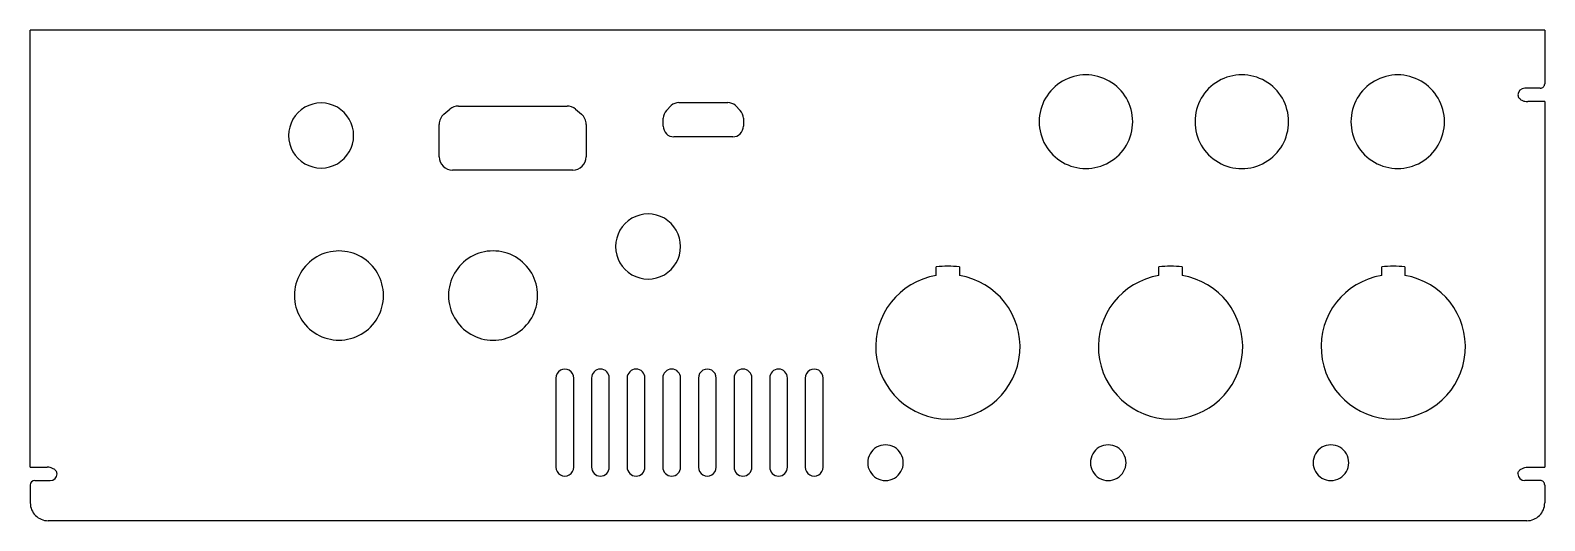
# Model space of a CAD drawing. Extents: x 14 to 184, y 158 to 213.
import ezdxf

# ---------------------------------------------------------------- set-up
doc = ezdxf.new("R2010")
doc.units = 0
doc.layers.add('Capa_1', color=7, linetype='CONTINUOUS')

msp = doc.modelspace()

# ---------------------------------------------------------------- linework, layer by layer
at = {"layer": 'Capa_1', "color": 3}
for points in [[(14.02976, 163.7074), (14.02976, 212.707398)], [(184.02976, 212.707398), (14.02976, 212.707398)], [(184.02976, 212.707398), (184.02976, 206.707398)], [(183.52975, 206.207398), (181.77975, 206.207398)], [(62.08167, 204.207398), (74.277848, 204.207398)], [(85.431229, 203.704318), (85.98284, 204.255928)], [(86.831369, 204.607398), (92.328143, 204.607398)], [(93.17667, 204.255928), (93.728284, 203.704318)], [(184.02976, 204.707398), (182.14048, 204.707398)], [(184.02976, 204.707398), (184.02976, 163.7074)], [(60.465571, 203.309448), (61.117481, 203.856468)], [(75.242026, 203.856468), (75.893936, 203.309448)], [(85.079756, 201.957398), (85.079756, 202.855788)], [(94.079757, 202.855788), (94.079757, 201.957398)], [(59.929761, 198.527398), (59.929761, 202.160378)], [(76.429757, 202.160378), (76.429757, 198.527398)], [(92.879755, 200.757398), (86.279758, 200.757398)], [(74.929755, 197.027398), (61.42976, 197.027398)], [(115.72975, 185.2024), (115.72975, 186.16354)], [(118.32975, 186.16354), (118.32975, 185.2024)], [(140.72975, 185.2024), (140.72975, 186.16354)], [(143.32975, 186.16354), (143.32975, 185.2024)], [(165.72975, 185.2024), (165.72975, 186.16354)], [(168.32976, 186.16354), (168.32976, 185.2024)], [(73.029755, 173.7074), (73.029755, 163.7074)], [(75.029757, 163.7074), (75.029757, 173.7074)], [(77.029755, 173.7074), (77.029755, 163.7074)], [(79.029756, 163.7074), (79.029756, 173.7074)], [(81.029758, 173.7074), (81.029758, 163.7074)], [(83.029756, 163.7074), (83.029756, 173.7074)], [(85.029755, 173.7074), (85.029755, 163.7074)], [(87.029756, 163.7074), (87.029756, 173.7074)], [(89.029755, 173.7074), (89.029755, 163.7074)], [(91.029759, 163.7074), (91.029759, 173.7074)], [(93.029755, 173.7074), (93.029755, 163.7074)], [(95.029756, 163.7074), (95.029756, 173.7074)], [(97.029755, 173.7074), (97.029755, 163.7074)], [(99.029756, 163.7074), (99.029756, 173.7074)], [(101.02975, 173.7074), (101.02975, 163.7074)], [(103.02976, 163.7074), (103.02976, 173.7074)], [(14.02976, 163.7074), (15.91902, 163.7074)], [(182.14048, 163.7074), (184.02976, 163.7074)], [(14.02976, 161.7074), (14.02976, 159.7074)], [(14.52976, 162.2074), (16.27976, 162.2074)], [(183.52975, 162.2074), (181.77975, 162.2074)], [(184.02976, 161.7074), (184.02976, 159.7074)], [(182.02975, 157.7074), (16.02976, 157.7074)]]:
    msp.add_lwpolyline(points, dxfattribs=at)
for points in [[(137.77975, 202.457398)], [(155.27974, 202.457398)], [(172.77976, 202.457398)], [(50.329759, 200.907398)], [(87.029756, 188.4584)], [(53.67976, 182.9584)], [(70.979756, 182.9584)], [(112.02976, 164.2074)], [(137.02975, 164.2074)], [(162.02976, 164.2074)]]:
    msp.add_lwpolyline(points, close=True, dxfattribs=at)
for points in [[(135.155046, 207.004885), (133.53054, 207.942935), (131.52896, 207.942935), (129.904454, 207.004885)], [(152.656857, 207.010129), (151.031428, 207.949578), (149.028062, 207.949578), (147.402633, 207.010129)], [(170.154755, 207.00404), (168.530396, 207.941864), (166.529104, 207.941864), (164.904745, 207.00404)], [(129.904454, 207.004885), (128.279948, 206.066835), (127.279384, 204.333286), (127.27975, 202.457398)], [(137.77975, 202.457398), (137.780116, 204.333286), (136.779552, 206.066835), (135.155046, 207.004885)], [(147.402633, 207.010129), (145.777204, 206.07068), (144.777133, 204.334784), (144.77975, 202.457398)], [(155.27974, 202.457398), (155.282357, 204.334784), (154.282286, 206.07068), (152.656857, 207.010129)], [(164.904745, 207.00404), (163.280386, 206.066216), (162.27974, 204.333046), (162.27974, 202.457398)], [(172.77976, 202.457398), (172.77976, 204.333046), (171.779114, 206.066216), (170.154755, 207.00404)], [(181.77975, 206.207398), (181.36554, 206.207392), (181.02976, 205.871608), (181.02976, 205.457398)], [(183.52975, 206.207398), (183.66236, 206.207395), (183.789539, 206.260073), (183.88331, 206.353841)], [(183.88331, 206.353841), (183.97708, 206.44761), (184.02976, 206.574788), (184.02976, 206.707398)], [(44.854155, 204.070135), (43.724534, 203.41766), (43.029012, 202.211916), (43.02976, 200.907398)], [(48.505364, 204.070135), (47.375743, 204.72261), (45.983776, 204.72261), (44.854155, 204.070135)], [(50.329759, 200.907398), (50.330507, 202.211916), (49.634985, 203.41766), (48.505364, 204.070135)], [(62.08167, 204.207398), (61.729014, 204.207401), (61.387632, 204.08315), (61.117481, 203.856468)], [(75.242026, 203.856468), (74.971878, 204.083148), (74.6305, 204.207398), (74.277848, 204.207398)], [(86.831369, 204.607398), (86.513109, 204.607399), (86.207884, 204.480971), (85.98284, 204.255928)], [(93.17667, 204.255928), (92.951626, 204.480971), (92.646402, 204.607398), (92.328143, 204.607398)], [(181.02976, 205.457398), (181.02976, 205.395198), (181.04216, 205.332428), (181.06436, 205.273948)], [(181.06436, 205.273948), (181.08656, 205.215448), (181.11896, 205.161138), (181.15756, 205.112028)], [(181.15756, 205.112028), (181.19616, 205.062928), (181.24096, 205.019028), (181.28961, 204.980038)], [(181.28961, 204.980038), (181.33811, 204.941138), (181.39031, 204.907138), (181.44487, 204.877388)], [(181.44487, 204.877388), (181.55226, 204.818788), (181.66855, 204.776528), (181.78798, 204.748468)], [(181.78798, 204.748468), (181.90361, 204.721268), (182.02216, 204.707368), (182.14043, 204.707368)], [(60.465571, 203.309448), (60.125917, 203.02444), (59.929758, 202.603767), (59.929761, 202.160378)], [(76.429757, 202.160378), (76.429757, 202.603769), (76.233594, 203.024443), (75.893936, 203.309448)], [(85.431229, 203.704318), (85.206184, 203.479274), (85.079756, 203.174049), (85.079756, 202.855788)], [(94.079757, 202.855788), (94.079757, 203.174049), (93.953329, 203.479274), (93.728284, 203.704318)], [(127.27975, 202.457398), (127.279384, 200.58151), (128.279948, 198.847961), (129.904454, 197.909911)], [(135.155046, 197.909911), (136.779552, 198.847961), (137.780116, 200.58151), (137.77975, 202.457398)], [(144.77975, 202.457398), (144.777133, 200.580012), (145.777204, 198.844116), (147.402633, 197.904667)], [(152.656857, 197.904667), (154.282286, 198.844116), (155.282357, 200.580012), (155.27974, 202.457398)], [(162.27974, 202.457398), (162.27974, 200.58175), (163.280386, 198.84858), (164.904745, 197.910756)], [(170.154755, 197.910756), (171.779114, 198.84858), (172.77976, 200.58175), (172.77976, 202.457398)], [(43.02976, 200.907398), (43.029012, 199.60288), (43.724534, 198.397136), (44.854155, 197.744661)], [(48.505364, 197.744661), (49.634985, 198.397136), (50.330507, 199.60288), (50.329759, 200.907398)], [(85.079756, 201.957398), (85.079756, 201.639138), (85.206184, 201.333913), (85.431229, 201.108869)], [(85.431229, 201.108869), (85.656273, 200.883825), (85.961498, 200.757397), (86.279758, 200.757398)], [(92.879755, 200.757398), (93.198015, 200.757397), (93.50324, 200.883825), (93.728284, 201.108869)], [(93.728284, 201.108869), (93.953329, 201.333913), (94.079757, 201.639138), (94.079757, 201.957398)], [(44.854155, 197.744661), (45.983776, 197.092186), (47.375743, 197.092186), (48.505364, 197.744661)], [(59.929761, 198.527398), (59.929761, 197.698971), (60.601333, 197.027399), (61.42976, 197.027398)], [(74.929755, 197.027398), (75.32758, 197.027397), (75.709111, 197.185432), (75.990416, 197.466737)], [(75.990416, 197.466737), (76.271722, 197.748042), (76.429757, 198.129573), (76.429757, 198.527398)], [(129.904454, 197.909911), (131.52896, 196.971861), (133.53054, 196.971861), (135.155046, 197.909911)], [(147.402633, 197.904667), (149.028062, 196.965218), (151.031428, 196.965218), (152.656857, 197.904667)], [(164.904745, 197.910756), (166.529104, 196.972932), (168.530396, 196.972932), (170.154755, 197.910756)], [(85.205361, 191.621137), (84.07574, 192.273612), (82.683773, 192.273612), (81.554152, 191.621137)], [(81.554152, 191.621137), (80.424531, 190.968662), (79.729009, 189.762918), (79.729757, 188.4584)], [(87.029756, 188.4584), (87.030504, 189.762918), (86.334982, 190.968662), (85.205361, 191.621137)], [(46.179471, 187.289361), (44.632318, 186.395975), (43.679402, 184.744966), (43.679759, 182.9584)], [(51.180048, 187.289361), (49.632896, 188.182747), (47.726623, 188.182747), (46.179471, 187.289361)], [(53.67976, 182.9584), (53.680117, 184.744966), (52.727201, 186.395975), (51.180048, 187.289361)], [(63.478286, 187.292776), (61.930532, 186.398479), (60.977937, 184.745942), (60.97976, 182.9584)], [(68.48123, 187.292776), (66.933477, 188.187074), (65.026039, 188.187074), (63.478286, 187.292776)], [(70.979756, 182.9584), (70.981579, 184.745942), (70.028984, 186.398479), (68.48123, 187.292776)], [(79.729757, 188.4584), (79.729009, 187.153882), (80.424531, 185.948138), (81.554152, 185.295663)], [(85.205361, 185.295663), (86.334982, 185.948138), (87.030504, 187.153882), (87.029756, 188.4584)], [(118.32975, 186.16354), (117.467601, 186.288682), (116.591899, 186.288682), (115.72975, 186.16354)], [(143.32975, 186.16354), (142.467601, 186.288682), (141.591899, 186.288682), (140.72975, 186.16354)], [(168.32976, 186.16354), (167.467608, 186.288683), (166.591902, 186.288683), (165.72975, 186.16354)], [(81.554152, 185.295663), (82.683773, 184.643188), (84.07574, 184.643188), (85.205361, 185.295663)], [(115.72975, 185.2024), (111.563824, 184.525013), (108.616247, 180.762224), (108.956043, 176.555285)], [(125.103457, 176.555285), (125.443253, 180.762224), (122.495676, 184.525013), (118.32975, 185.2024)], [(140.72975, 185.2024), (136.563824, 184.525013), (133.616247, 180.762224), (133.956043, 176.555285)], [(150.103457, 176.555285), (150.443253, 180.762224), (147.495676, 184.525013), (143.32975, 185.2024)], [(165.72975, 185.2024), (161.563825, 184.525011), (158.616251, 180.762221), (158.956048, 176.555283)], [(175.103462, 176.555283), (175.443259, 180.762221), (172.495685, 184.525011), (168.32976, 185.2024)], [(43.679759, 182.9584), (43.679402, 181.171834), (44.632318, 179.520825), (46.179471, 178.627439)], [(51.180048, 178.627439), (52.727201, 179.520825), (53.680117, 181.171834), (53.67976, 182.9584)], [(60.97976, 182.9584), (60.977937, 181.170858), (61.930532, 179.518321), (63.478286, 178.624024)], [(68.48123, 178.624024), (70.028984, 179.518321), (70.981579, 181.170858), (70.979756, 182.9584)], [(46.179471, 178.627439), (47.726623, 177.734053), (49.632896, 177.734053), (51.180048, 178.627439)], [(63.478286, 178.624024), (65.026039, 177.729726), (66.933477, 177.729726), (68.48123, 178.624024)], [(108.956043, 176.555285), (109.295839, 172.348346), (112.809111, 169.107402), (117.02975, 169.107402)], [(117.02975, 169.107402), (121.250389, 169.107402), (124.763661, 172.348346), (125.103457, 176.555285)], [(133.956043, 176.555285), (134.295839, 172.348346), (137.809111, 169.107402), (142.02975, 169.107402)], [(142.02975, 169.107402), (146.250389, 169.107402), (149.763661, 172.348346), (150.103457, 176.555285)], [(158.956048, 176.555283), (159.295846, 172.348345), (162.809117, 169.107403), (167.029755, 169.107403)], [(167.029755, 169.107403), (171.250393, 169.107403), (174.763664, 172.348345), (175.103462, 176.555283)], [(73.529756, 174.573426), (73.220354, 174.394793), (73.029755, 174.064666), (73.029755, 173.7074)], [(74.529757, 174.573426), (74.220355, 174.752059), (73.839157, 174.752059), (73.529756, 174.573426)], [(75.029757, 173.7074), (75.029757, 174.064666), (74.839158, 174.394793), (74.529757, 174.573426)], [(78.029756, 174.706953), (77.477645, 174.706953), (77.030002, 174.25951), (77.029755, 173.7074)], [(79.029756, 173.7074), (79.029509, 174.25951), (78.581866, 174.706953), (78.029756, 174.706953)], [(82.029757, 174.705612), (81.47817, 174.705612), (81.030745, 174.258986), (81.029758, 173.7074)], [(83.029756, 173.7074), (83.028769, 174.258986), (82.581344, 174.705612), (82.029757, 174.705612)], [(86.029756, 174.706401), (85.477861, 174.706401), (85.030307, 174.259295), (85.029755, 173.7074)], [(87.029756, 173.7074), (87.029204, 174.259295), (86.58165, 174.706401), (86.029756, 174.706401)], [(89.529756, 174.573427), (89.220354, 174.394794), (89.029755, 174.064666), (89.029755, 173.7074)], [(90.529758, 174.573427), (90.220356, 174.75206), (89.839158, 174.75206), (89.529756, 174.573427)], [(91.029759, 173.7074), (91.029759, 174.064666), (90.83916, 174.394794), (90.529758, 174.573427)], [(94.029756, 174.706953), (93.477645, 174.706953), (93.030002, 174.25951), (93.029755, 173.7074)], [(95.029756, 173.7074), (95.029509, 174.25951), (94.581866, 174.706953), (94.029756, 174.706953)], [(98.029756, 174.706953), (97.477645, 174.706953), (97.030002, 174.25951), (97.029755, 173.7074)], [(99.029756, 173.7074), (99.029509, 174.25951), (98.581866, 174.706953), (98.029756, 174.706953)], [(101.529755, 174.573426), (101.220353, 174.394793), (101.029754, 174.064666), (101.029754, 173.7074)], [(102.529755, 174.573426), (102.220354, 174.752059), (101.839156, 174.752059), (101.529755, 174.573426)], [(103.029756, 173.7074), (103.029756, 174.064666), (102.839157, 174.394793), (102.529755, 174.573426)], [(109.02976, 165.939451), (108.410958, 165.582185), (108.02976, 164.921931), (108.02976, 164.2074)], [(111.02976, 165.939451), (110.410958, 166.296716), (109.648562, 166.296716), (109.02976, 165.939451)], [(112.02976, 164.2074), (112.02976, 164.921931), (111.648562, 165.582185), (111.02976, 165.939451)], [(134.02975, 165.939451), (133.410948, 165.582185), (133.02975, 164.921931), (133.02975, 164.2074)], [(136.02975, 165.939451), (135.410948, 166.296716), (134.648552, 166.296716), (134.02975, 165.939451)], [(137.02975, 164.2074), (137.02975, 164.921931), (136.648552, 165.582185), (136.02975, 165.939451)], [(159.028948, 165.941758), (158.409738, 165.583878), (158.028754, 164.922591), (158.02974, 164.2074)], [(161.030552, 165.941758), (160.411342, 166.299639), (159.648158, 166.299639), (159.028948, 165.941758)], [(162.02976, 164.2074), (162.030746, 164.922591), (161.649762, 165.583878), (161.030552, 165.941758)], [(16.27153, 163.66633), (16.15591, 163.69353), (16.03735, 163.70743), (15.91907, 163.70743)], [(16.61465, 163.53741), (16.50726, 163.59601), (16.39096, 163.63827), (16.27153, 163.66633)], [(16.7699, 163.43476), (16.7214, 163.47366), (16.66919, 163.50766), (16.61465, 163.53741)], [(16.90196, 163.30277), (16.86336, 163.35187), (16.81856, 163.39577), (16.7699, 163.43476)], [(16.99516, 163.14085), (16.97286, 163.19935), (16.94056, 163.25366), (16.90196, 163.30277)], [(73.029755, 163.7074), (73.029755, 163.350134), (73.220354, 163.020007), (73.529756, 162.841374)], [(74.529757, 162.841374), (74.839158, 163.020007), (75.029757, 163.350134), (75.029757, 163.7074)], [(77.029755, 163.7074), (77.030002, 163.15529), (77.477645, 162.707847), (78.029756, 162.707847)], [(78.029756, 162.707847), (78.581866, 162.707847), (79.029509, 163.15529), (79.029756, 163.7074)], [(81.029758, 163.7074), (81.030745, 163.155814), (81.47817, 162.709188), (82.029757, 162.709188)], [(82.029757, 162.709188), (82.581344, 162.709188), (83.028769, 163.155814), (83.029756, 163.7074)], [(85.029755, 163.7074), (85.030307, 163.155505), (85.477861, 162.708399), (86.029756, 162.708399)], [(86.029756, 162.708399), (86.58165, 162.708399), (87.029204, 163.155505), (87.029756, 163.7074)], [(89.029755, 163.7074), (89.029755, 163.350134), (89.220354, 163.020006), (89.529756, 162.841373)], [(90.529758, 162.841373), (90.83916, 163.020006), (91.029759, 163.350134), (91.029759, 163.7074)], [(93.029755, 163.7074), (93.030002, 163.15529), (93.477645, 162.707847), (94.029756, 162.707847)], [(94.029756, 162.707847), (94.581866, 162.707847), (95.029509, 163.15529), (95.029756, 163.7074)], [(97.029755, 163.7074), (97.030002, 163.15529), (97.477645, 162.707847), (98.029756, 162.707847)], [(98.029756, 162.707847), (98.581866, 162.707847), (99.029509, 163.15529), (99.029756, 163.7074)], [(101.029754, 163.7074), (101.029754, 163.350134), (101.220353, 163.020007), (101.529755, 162.841374)], [(102.529755, 162.841374), (102.839157, 163.020007), (103.029756, 163.350134), (103.029756, 163.7074)], [(108.02976, 164.2074), (108.02976, 163.492869), (108.410958, 162.832615), (109.02976, 162.475349)], [(111.02976, 162.475349), (111.648562, 162.832615), (112.02976, 163.492869), (112.02976, 164.2074)], [(133.02975, 164.2074), (133.02975, 163.492869), (133.410948, 162.832615), (134.02975, 162.475349)], [(136.02975, 162.475349), (136.648552, 162.832615), (137.02975, 163.492869), (137.02975, 164.2074)], [(158.02974, 164.2074), (158.028754, 163.492209), (158.409738, 162.830922), (159.028948, 162.473042)], [(161.030552, 162.473042), (161.649762, 162.830922), (162.030746, 163.492209), (162.02976, 164.2074)], [(181.06436, 163.14085), (181.08656, 163.19935), (181.11896, 163.25366), (181.15756, 163.30277)], [(181.15756, 163.30277), (181.19616, 163.35187), (181.24096, 163.39577), (181.28961, 163.43476)], [(181.28961, 163.43476), (181.33811, 163.47366), (181.39031, 163.50766), (181.44487, 163.53741)], [(181.44487, 163.53741), (181.55226, 163.59601), (181.66855, 163.63827), (181.78798, 163.66633)], [(181.78798, 163.66633), (181.90361, 163.69353), (182.02216, 163.70743), (182.14043, 163.70743)], [(14.52976, 162.2074), (14.253618, 162.2074), (14.02976, 161.983542), (14.02976, 161.7074)], [(16.27976, 162.2074), (16.693974, 162.2074), (17.02976, 162.543186), (17.02976, 162.9574)], [(17.02976, 162.9574), (17.02976, 163.0196), (17.01746, 163.08237), (16.99516, 163.14085)], [(73.529756, 162.841374), (73.839157, 162.662741), (74.220355, 162.662741), (74.529757, 162.841374)], [(89.529756, 162.841373), (89.839158, 162.66274), (90.220356, 162.66274), (90.529758, 162.841373)], [(101.529755, 162.841374), (101.839156, 162.662741), (102.220354, 162.662741), (102.529755, 162.841374)], [(109.02976, 162.475349), (109.648562, 162.118084), (110.410958, 162.118084), (111.02976, 162.475349)], [(134.02975, 162.475349), (134.648552, 162.118084), (135.410948, 162.118084), (136.02975, 162.475349)], [(159.028948, 162.473042), (159.648158, 162.115161), (160.411342, 162.115161), (161.030552, 162.473042)], [(181.02976, 162.9574), (181.02976, 163.0196), (181.04216, 163.08237), (181.06436, 163.14085)], [(181.02976, 162.9574), (181.02976, 162.54319), (181.36554, 162.207406), (181.77975, 162.2074)], [(183.88331, 162.060957), (183.789539, 162.154725), (183.66236, 162.207403), (183.52975, 162.2074)], [(184.02976, 161.7074), (184.02976, 161.84001), (183.97708, 161.967188), (183.88331, 162.060957)], [(14.02976, 159.7074), (14.02976, 159.176967), (14.240474, 158.668259), (14.615546, 158.293186)], [(14.615546, 158.293186), (14.990619, 157.918114), (15.499327, 157.7074), (16.02976, 157.7074)], [(182.02975, 157.7074), (182.560185, 157.707397), (183.068895, 157.91811), (183.44397, 158.293183)], [(183.44397, 158.293183), (183.819045, 158.668256), (184.02976, 159.176965), (184.02976, 159.7074)]]:
    msp.add_open_spline(points, degree=3, dxfattribs=at)

doc.saveas('drawing.dxf')
